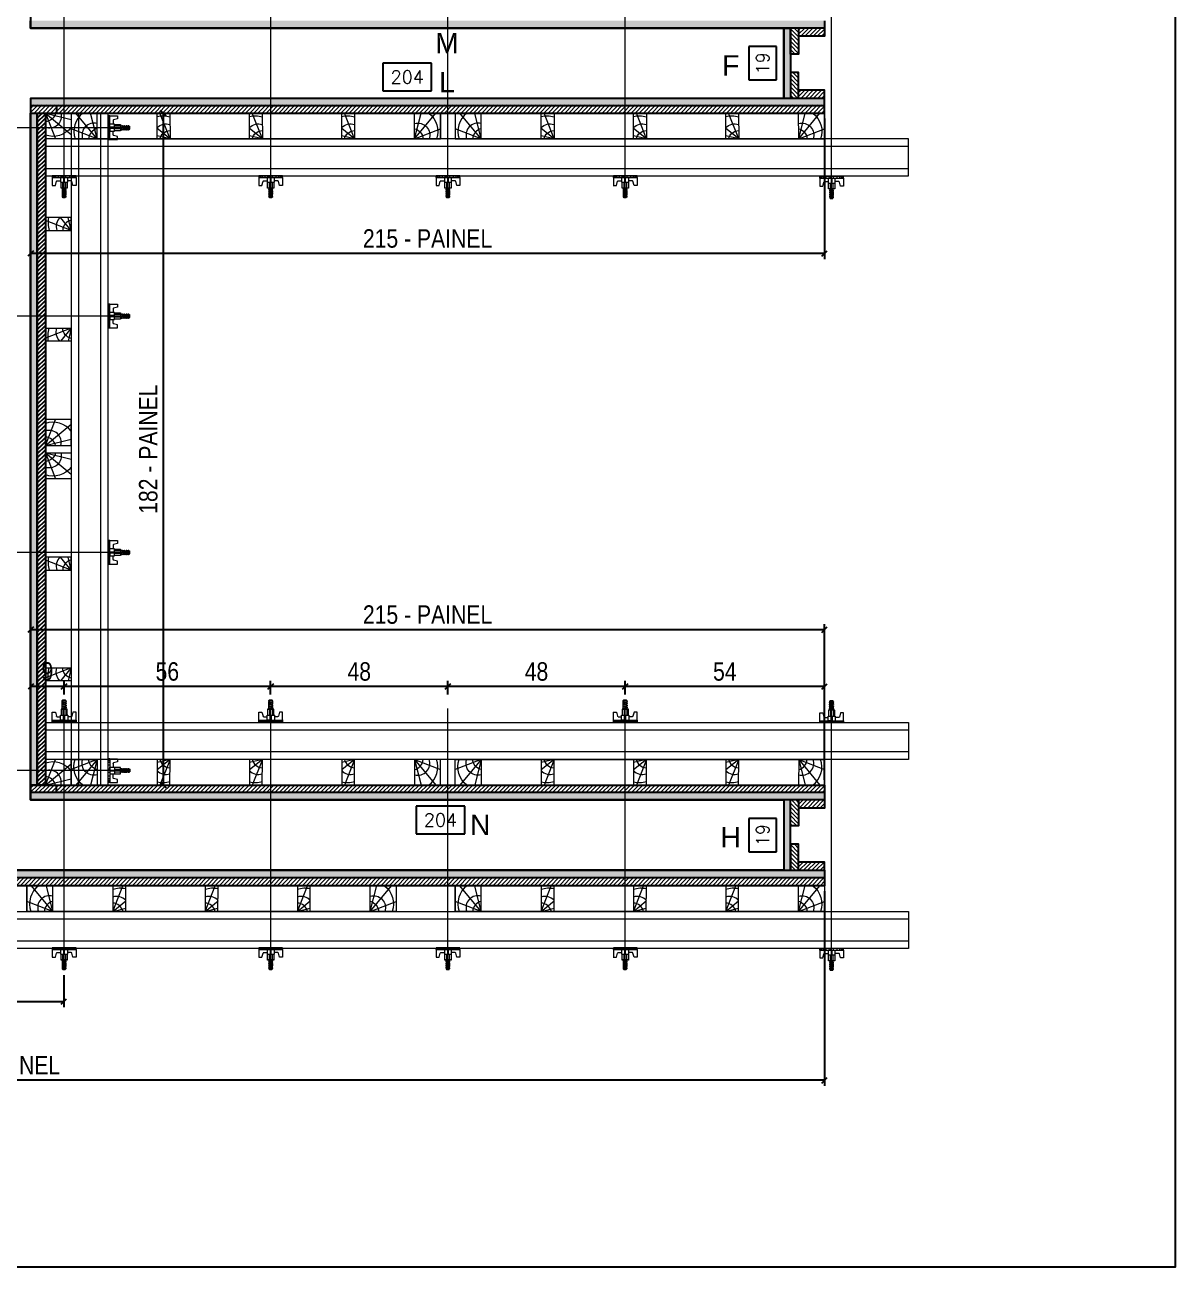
# Model space of a CAD drawing. Extents: x 14400 to 24104, y -21631 to 6985.
# Drawn here: x 23481 to 24104, y 1092 to 1764 of the extents above; entities that cross this region are included whole.
import ezdxf
from ezdxf.enums import TextEntityAlignment as Align

# ---------------------------------------------------------------- set-up
doc = ezdxf.new("R2010")
doc.units = 0
for name, color, linetype in [('CHAPA', 1, 'Continuous'), ('COTA', 241, 'Continuous'), ('MEIO_PONT', 93, 'Continuous'), ('MTH-PILAR-SEGUE', 5, 'Continuous'), ('SARRAFO', 251, 'Continuous'), ('TEXTO_GERAL', 7, 'Continuous')]:
    doc.layers.add(name, color=color, linetype=linetype)
for name, color, linetype, lineweight in [('Hachura', 251, 'Continuous', 9), ('Madeira', 126, 'Continuous', 18), ('Perfil Metálico', 224, 'Continuous', 18)]:
    doc.layers.add(name, color=color, linetype=linetype, lineweight=lineweight)
doc.styles.add('ARIAL', font='arial.ttf')
doc.styles.add('COTA TECNICA 2X', font='techl___.ttf', dxfattribs={"height": 10})
doc.styles.add('ROMANS', font='romans.shx')
doc.dimstyles.new('SECAO PILAR', dxfattribs={"dimtxt": 10, "dimasz": 3, "dimexe": 3, "dimexo": 3, "dimgap": 3, "dimtad": 1, "dimdec": 1, "dimlfac": 0.5, "dimzin": 12, "dimdsep": 46, "dimtxsty": 'COTA TECNICA 2X', "dimblk1": 'OBLIQUE', "dimblk2": 'OBLIQUE', "dimsah": 1, "dimcen": 0.9, "dimclrd": 256, "dimclre": 256, "dimclrt": 256, "dimadec": 1, "dimazin": 3, "dimtfac": 1, "dimtdec": 1, "dimtmove": 0, "dimatfit": 3, "dimfxl": 1, "dimtolj": 1, "dimtzin": 12, "dimarcsym": 0})
doc.dimstyles.new('SECÇÃO 2', dxfattribs={"dimtxt": 7, "dimasz": 6, "dimexe": 0.18, "dimexo": 2, "dimgap": -4, "dimtad": 3, "dimdec": 1, "dimlfac": 0.5, "dimzin": 12, "dimdsep": 46, "dimtxsty": 'ROMANS', "dimblk": 'ARCHTICK', "dimcen": 0.09, "dimse1": 1, "dimse2": 1, "dimsd1": 1, "dimsd2": 1, "dimclrd": 180, "dimclre": 5, "dimclrt": 1, "dimadec": 0, "dimazin": 3, "dimtfac": 1, "dimtdec": 1, "dimtofl": 0, "dimtmove": 0, "dimatfit": 3, "dimldrblk": 'ARCHTICK', "dimfxl": 1, "dimtolj": 1, "dimtzin": 0, "dimarcsym": 0})
pattern_1 = [(225, (13856.2894, -21166.7486), (1.12253202, -1.12253202), [])]
pattern_2 = [(315, (45890.0494, -7740.2923), (1.12253202, 1.12253202), [])]
pattern_3 = [(225, (13920.2894, -20740.3486), (1.12253202, -1.12253202), [])]
pattern_4 = [(225, (13856.2894, -20748.7486), (1.12253202, -1.12253202), [])]
pattern_5 = [(315, (45890.0494, -7322.2923), (1.12253202, 1.12253202), [])]

# ---------------------------------------------------------------- blocks, each defined once
blk = doc.blocks.new('*D1839')
at = {"layer": 'COTA', "color": 180, "lineweight": -2, "transparency": 16777216}
for p, q in [((23701.41, 1743.66), (23675.07, 1743.66)), ((23675.07, 1743.66), (23675.07, 1728.66)), ((23701.41, 1728.66), (23701.41, 1743.66)), ((23675.07, 1728.66), (23701.41, 1728.66))]:
    blk.add_line(p, q, dxfattribs=at)
at = {"layer": 'Defpoints', "color": 0, "transparency": 16777216}
for p in [(23484.24, 1724.66), (23892.24, 1724.66), (23892.24, 1724.66)]:
    blk.add_point(p, dxfattribs=at)
at = {"layer": 'COTA', "color": 1, "transparency": 16777216, "insert": (23688.24, 1736.16), "char_height": 7, "attachment_point": 5, "style": 'ROMANS'}
blk.add_mtext('\\A1;204', dxfattribs=at)
blk = doc.blocks.new('_ArchTick')
at = {"color": 0, "linetype": 'ByBlock', "const_width": 0.15}
blk.add_lwpolyline([(-0.5, -0.5), (0.5, 0.5)], dxfattribs=at)
blk = doc.blocks.new('*D1840')
at = {"layer": 'COTA', "color": 180, "lineweight": -2, "transparency": 16777216}
for p, q in [((23888.24, 1752.66), (23873.24, 1752.66)), ((23873.24, 1752.66), (23873.24, 1734.66)), ((23888.24, 1734.66), (23888.24, 1752.66)), ((23873.24, 1734.66), (23888.24, 1734.66))]:
    blk.add_line(p, q, dxfattribs=at)
at = {"layer": 'Defpoints', "color": 0, "transparency": 16777216}
for p in [(23892.24, 1762.66), (23892.24, 1724.66), (23892.24, 1724.66)]:
    blk.add_point(p, dxfattribs=at)
at = {"layer": 'COTA', "color": 1, "transparency": 16777216, "insert": (23880.74, 1743.66), "char_height": 7, "attachment_point": 5, "rotation": 90, "style": 'ROMANS'}
blk.add_mtext('\\A1;19', dxfattribs=at)
blk = doc.blocks.new('*D1846')
at = {"layer": 'COTA', "color": 180, "lineweight": -2, "transparency": 16777216}
for p, q in [((23719.41, 1341.37), (23693.07, 1341.37)), ((23693.07, 1341.37), (23693.07, 1326.37)), ((23719.41, 1326.37), (23719.41, 1341.37)), ((23693.07, 1326.37), (23719.41, 1326.37))]:
    blk.add_line(p, q, dxfattribs=at)
at = {"layer": 'Defpoints', "color": 0, "transparency": 16777216}
for p in [(23484.24, 1344.66), (23892.24, 1344.66), (23892.24, 1322.37)]:
    blk.add_point(p, dxfattribs=at)
at = {"layer": 'COTA', "color": 1, "transparency": 16777216, "insert": (23706.24, 1333.87), "char_height": 7, "attachment_point": 5, "style": 'ROMANS'}
blk.add_mtext('\\A1;204', dxfattribs=at)
blk = doc.blocks.new('*D1848')
at = {"layer": 'COTA', "color": 180, "lineweight": -2, "transparency": 16777216}
for p, q in [((23888.24, 1334.66), (23873.24, 1334.66)), ((23873.24, 1334.66), (23873.24, 1316.66)), ((23888.24, 1316.66), (23888.24, 1334.66)), ((23873.24, 1316.66), (23888.24, 1316.66))]:
    blk.add_line(p, q, dxfattribs=at)
at = {"layer": 'Defpoints', "color": 0, "transparency": 16777216}
for p in [(23892.24, 1344.66), (23892.24, 1306.66), (23892.24, 1306.66)]:
    blk.add_point(p, dxfattribs=at)
at = {"layer": 'COTA', "color": 1, "transparency": 16777216, "insert": (23880.74, 1325.66), "char_height": 7, "attachment_point": 5, "rotation": 90, "style": 'ROMANS'}
blk.add_mtext('\\A1;19', dxfattribs=at)
blk = doc.blocks.new('*D1849')
at = {"layer": 'COTA', "color": 180, "lineweight": -2, "transparency": 16777216}
for p, q in [((23460.24, 1325.66), (23434.24, 1325.66)), ((23434.24, 1325.66), (23434.24, 1310.66)), ((23460.24, 1310.66), (23460.24, 1325.66)), ((23434.24, 1310.66), (23460.24, 1310.66))]:
    blk.add_line(p, q, dxfattribs=at)
at = {"layer": 'Defpoints', "color": 0, "transparency": 16777216}
for p in [(23038.24, 1306.66), (23892.24, 1306.66), (23892.24, 1306.66)]:
    blk.add_point(p, dxfattribs=at)
at = {"layer": 'COTA', "color": 1, "transparency": 16777216, "insert": (23447.24, 1318.16), "char_height": 7, "attachment_point": 5, "style": 'ROMANS'}
blk.add_mtext('\\A1;427', dxfattribs=at)
blk = doc.blocks.new('_Oblique')
at = {"color": 0, "linetype": 'ByBlock', "lineweight": -2}
blk.add_line((-0.5, -0.5), (0.5, 0.5), dxfattribs=at)
blk = doc.blocks.new('*D1856')
at = {"layer": 'COTA', "lineweight": -2, "transparency": 16777216}
for p, q in [((23016.24, 1295.26), (23016.24, 1189.85)), ((23914.24, 1295.26), (23914.24, 1189.85)), ((23914.24, 1192.85), (23016.24, 1192.85))]:
    blk.add_line(p, q, dxfattribs=at)
at = {"layer": 'Defpoints', "color": 0, "transparency": 16777216}
for p in [(23016.24, 1298.26), (23914.24, 1298.26), (23016.24, 1192.85)]:
    blk.add_point(p, dxfattribs=at)
at = {"layer": 'COTA', "lineweight": -2, "transparency": 16777216, "xscale": 3, "yscale": 3, "zscale": 3, "rotation": 180}
blk.add_blockref('_Oblique', (23016.24, 1192.85), dxfattribs=at)
at = {"layer": 'COTA', "lineweight": -2, "transparency": 16777216, "xscale": 3, "yscale": 3, "zscale": 3}
blk.add_blockref('_Oblique', (23914.24, 1192.85), dxfattribs=at)
at = {"layer": 'COTA', "transparency": 16777216, "insert": (23465.24, 1200.95), "char_height": 10, "attachment_point": 5, "style": 'COTA TECNICA 2X'}
blk.add_mtext('\\A1;449 - PAINEL', dxfattribs=at)
blk = doc.blocks.new('*D1858')
at = {"layer": 'COTA', "lineweight": -2, "transparency": 16777216}
for p, q in [((23484.24, 1713.66), (23484.24, 1637.61)), ((23914.24, 1713.66), (23914.24, 1637.61)), ((23914.24, 1640.61), (23484.24, 1640.61))]:
    blk.add_line(p, q, dxfattribs=at)
at = {"layer": 'Defpoints', "color": 0, "transparency": 16777216}
for p in [(23484.24, 1716.66), (23914.24, 1716.66), (23484.24, 1640.61)]:
    blk.add_point(p, dxfattribs=at)
at = {"layer": 'COTA', "lineweight": -2, "transparency": 16777216, "xscale": 3, "yscale": 3, "zscale": 3, "rotation": 180}
blk.add_blockref('_Oblique', (23484.24, 1640.61), dxfattribs=at)
at = {"layer": 'COTA', "lineweight": -2, "transparency": 16777216, "xscale": 3, "yscale": 3, "zscale": 3}
blk.add_blockref('_Oblique', (23914.24, 1640.61), dxfattribs=at)
at = {"layer": 'COTA', "transparency": 16777216, "insert": (23699.24, 1648.72), "char_height": 10, "attachment_point": 5, "style": 'COTA TECNICA 2X'}
blk.add_mtext('\\A1;215 - PAINEL', dxfattribs=at)
blk = doc.blocks.new('*D1859')
at = {"layer": 'COTA', "lineweight": -2, "transparency": 16777216}
for p, q in [((23495.24, 1716.66), (23559.09, 1716.66)), ((23556.09, 1716.66), (23556.09, 1352.66)), ((23495.24, 1352.66), (23559.09, 1352.66))]:
    blk.add_line(p, q, dxfattribs=at)
at = {"layer": 'Defpoints', "color": 0, "transparency": 16777216}
for p in [(23492.24, 1716.66), (23492.24, 1352.66), (23556.09, 1352.66)]:
    blk.add_point(p, dxfattribs=at)
at = {"layer": 'COTA', "lineweight": -2, "transparency": 16777216, "xscale": 3, "yscale": 3, "zscale": 3}
for p, rotation in [((23556.09, 1716.66), 90), ((23556.09, 1352.66), 270)]:
    blk.add_blockref('_Oblique', p, dxfattribs=dict(at, rotation=rotation))
at = {"layer": 'COTA', "transparency": 16777216, "insert": (23547.99, 1534.66), "char_height": 10, "attachment_point": 5, "rotation": 90, "style": 'COTA TECNICA 2X'}
blk.add_mtext('\\A1;182 - PAINEL', dxfattribs=at)
blk = doc.blocks.new('PONTALETE')
at = {"layer": 'Madeira'}
for q in [(2.71, 7), (7, 5.76), (7, 1.74)]:
    blk.add_line((0, 0), q, dxfattribs=at)
blk.add_lwpolyline([(0, 0), (7, 0), (7, 7), (0, 7)], close=True, dxfattribs=at)
for centre, radius, start, end in [((2.04, 0.06), 6.23, 37.2818, 109.0913), ((1.09, 0.9), 3.19, 343.603, 109.9847), ((-0.21, -0.78), 3.09, 14.6322, 86.0383)]:
    blk.add_arc(centre, radius, start, end, dxfattribs=at)
blk = doc.blocks.new('MEIO PONTALETE')
at = {"layer": 'Madeira'}
for q in [(2.71, 7), (3.5, 2.88), (3.5, 0.87)]:
    blk.add_line((0, 0), q, dxfattribs=at)
blk.add_lwpolyline([(0, 0), (3.5, 0), (3.5, 7), (0, 7)], close=True, dxfattribs=at)
for centre, radius, start, end in [((2.04, 0.06), 6.23, 76.4499, 109.0913), ((1.09, 0.9), 3.19, 40.9063, 109.9847), ((-0.21, -0.78), 3.09, 14.6322, 86.0383)]:
    blk.add_arc(centre, radius, start, end, dxfattribs=at)
blk = doc.blocks.new('*D1864')
at = {"layer": 'COTA', "lineweight": -2, "transparency": 16777216}
for p, q in [((23484.24, 1355.66), (23484.24, 1439.9)), ((23914.24, 1355.66), (23914.24, 1439.9)), ((23914.24, 1436.9), (23484.24, 1436.9))]:
    blk.add_line(p, q, dxfattribs=at)
at = {"layer": 'Defpoints', "color": 0, "transparency": 16777216}
for p in [(23484.24, 1436.9), (23484.24, 1352.66), (23914.24, 1352.66)]:
    blk.add_point(p, dxfattribs=at)
at = {"layer": 'COTA', "lineweight": -2, "transparency": 16777216, "xscale": 3, "yscale": 3, "zscale": 3, "rotation": 180}
blk.add_blockref('_Oblique', (23484.24, 1436.9), dxfattribs=at)
at = {"layer": 'COTA', "lineweight": -2, "transparency": 16777216, "xscale": 3, "yscale": 3, "zscale": 3}
blk.add_blockref('_Oblique', (23914.24, 1436.9), dxfattribs=at)
at = {"layer": 'COTA', "transparency": 16777216, "insert": (23699.24, 1445.01), "char_height": 10, "attachment_point": 5, "style": 'COTA TECNICA 2X'}
blk.add_mtext('\\A1;215 - PAINEL', dxfattribs=at)
blk = doc.blocks.new('C')
at = {"layer": 'Hachura', "color": 0}
for p, q in [((0, 3.22), (0, -3.22)), ((0.45, 3.22), (0, 3.22)), ((0.46, 3.16), (0, 3.16)), ((0.46, 3.05), (0, 3.05)), ((0.46, 2.88), (0, 2.88)), ((0, 2.75), (0, -1.16)), ((0.46, 2.65), (0, 2.65)), ((0.46, 2.23), (0, 2.23)), ((0.46, 1.51), (0, 1.51)), ((0.39, 0.49), (0.17, 0.49)), ((0.45, -3.23), (0.45, 3.22)), ((0.45, 3.22), (2.58, 3.22)), ((1.74, 0.97), (0.45, 0.97)), ((1.45, 0.1), (0.45, 0.1)), ((1.35, 1.94), (1.35, 0.96)), ((2.58, 2.39), (1.47, 2.09)), ((1.74, -0.97), (1.74, 0.97)), ((1.74, 0.97), (1.74, 0.84)), ((1.74, 0.97), (1.74, 0.84)), ((1.74, 0.84), (3.35, 0.84)), ((3.35, 0.45), (1.74, 0.45)), ((2.58, 3.22), (2.58, 2.39)), ((3.32, 0.84), (3.32, -0.84)), ((3.35, 0.84), (3.35, -0.84)), ((3.68, 0.45), (3.35, 0.45)), ((3.84, -0.52), (3.35, 0.45)), ((3.35, 0.06), (3.67, -0.57)), ((3.68, 0.45), (4.16, -0.52)), ((3.72, 0.5), (4.25, -0.57)), ((4.37, -0.55), (3.83, 0.53)), ((4.15, 0.45), (3.93, 0.45)), ((4.42, -0.52), (3.93, 0.45)), ((4.15, 0.45), (4.26, 0.45)), ((4.26, 0.45), (4.74, -0.52)), ((4.3, 0.5), (4.83, -0.57)), ((4.95, -0.55), (4.41, 0.53)), ((4.51, 0.45), (4.84, 0.45)), ((5, -0.52), (4.51, 0.45)), ((4.84, 0.45), (5.32, -0.52)), ((4.88, 0.5), (5.41, -0.57)), ((5.53, -0.55), (4.99, 0.53)), ((5.58, -0.52), (5.09, 0.45)), ((5.42, 0.45), (5.09, 0.45)), ((5.58, -0.52), (5.09, 0.45)), ((5.42, 0.45), (5.74, -0.19)), ((5.46, 0.5), (5.74, -0.07)), ((5.74, 0.19), (5.57, 0.53)), ((5.74, 0.32), (5.68, 0.45)), ((5.68, 0.45), (5.74, 0.45)), ((5.74, 0.45), (5.9, 0.29)), ((5.74, 0.45), (5.74, -0.52)), ((5.9, -0.36), (5.9, 0.29)), ((0.45, 0), (0, 0)), ((0.46, -1.52), (0, -1.52)), ((0.46, -2.23), (0, -2.23)), ((0.46, -2.65), (0, -2.65)), ((0.46, -2.88), (0, -2.88)), ((0.46, -3.05), (0, -3.05)), ((0.46, -3.16), (0, -3.16)), ((0, -3.22), (2.57, -3.22)), ((0.08, -0.48), (0.29, -0.48)), ((0.29, -0.48), (0.4, -0.48)), ((0.45, 0), (0.45, -0.97)), ((0.45, -0.16), (1.45, -0.16)), ((0.45, -0.65), (0.45, -0.32)), ((0.45, -3.23), (0.45, -0.65)), ((0.45, -0.97), (1.74, -0.97)), ((1.35, -1.94), (1.35, -0.97)), ((2.58, -2.39), (1.47, -2.1)), ((3.35, -0.32), (1.74, -0.32)), ((3.35, -0.84), (1.74, -0.84)), ((2.58, -3.23), (2.58, -2.39)), ((3.35, -0.07), (3.58, -0.52)), ((3.35, -0.52), (3.58, -0.52)), ((3.84, -0.52), (4.16, -0.52)), ((4.42, -0.52), (4.74, -0.52)), ((4.63, -0.52), (4.74, -0.52)), ((5, -0.52), (5.32, -0.52)), ((5.58, -0.52), (5.74, -0.52)), ((5.74, -0.52), (5.9, -0.36)), ((5.74, -0.52), (5.74, -0.52))]:
    blk.add_line(p, q, dxfattribs=at)
for centre, radius, start, end in [((1.52, 1.94), 0.161, 104.7436, 180), ((1.44, -0.03), 0.129, 272.695, 87.305), ((3.81, 0.39), 0.143, 25.5688, 154.4312), ((4.39, 0.39), 0.143, 25.5688, 154.4312), ((4.97, 0.39), 0.143, 25.5688, 154.4312), ((5.55, 0.39), 0.143, 25.5688, 154.4312), ((0.17, -0.37), 0.174, 221.744, 317.8592), ((1.52, -1.94), 0.161, 180, 255.2564), ((3.71, -0.4), 0.174, 222.1408, 318.256), ((4.29, -0.4), 0.174, 222.1408, 318.256), ((4.87, -0.4), 0.174, 222.1408, 318.256), ((5.45, -0.4), 0.174, 222.1408, 318.256), ((5.61, -0.4), 0.174, 317.8592, 318.256)]:
    blk.add_arc(centre, radius, start, end, dxfattribs=at)
blk = doc.blocks.new('*D1898')
at = {"layer": 'COTA', "lineweight": -2, "transparency": 16777216}
for p, q in [((23806.25, 1401.88), (23806.25, 1409.11)), ((23914.26, 1370.07), (23914.26, 1409.11)), ((23914.26, 1406.11), (23806.25, 1406.11))]:
    blk.add_line(p, q, dxfattribs=at)
at = {"layer": 'Defpoints', "color": 0, "transparency": 16777216}
for p in [(23806.25, 1406.11), (23806.25, 1398.88), (23914.26, 1367.07)]:
    blk.add_point(p, dxfattribs=at)
at = {"layer": 'COTA', "lineweight": -2, "transparency": 16777216, "xscale": 3, "yscale": 3, "zscale": 3, "rotation": 180}
blk.add_blockref('_Oblique', (23806.25, 1406.11), dxfattribs=at)
at = {"layer": 'COTA', "lineweight": -2, "transparency": 16777216, "xscale": 3, "yscale": 3, "zscale": 3}
blk.add_blockref('_Oblique', (23914.26, 1406.11), dxfattribs=at)
at = {"layer": 'COTA', "transparency": 16777216, "insert": (23860.25, 1414.22), "char_height": 10, "attachment_point": 5, "style": 'COTA TECNICA 2X'}
blk.add_mtext('\\A1;54', dxfattribs=at)
blk = doc.blocks.new('*D1899')
at = {"layer": 'COTA', "lineweight": -2, "transparency": 16777216}
for p, q in [((23710.25, 1401.88), (23710.25, 1409.11)), ((23806.25, 1401.88), (23806.25, 1409.11)), ((23806.25, 1406.11), (23710.25, 1406.11))]:
    blk.add_line(p, q, dxfattribs=at)
at = {"layer": 'Defpoints', "color": 0, "transparency": 16777216}
for p in [(23710.25, 1406.11), (23710.25, 1398.88), (23806.25, 1398.88)]:
    blk.add_point(p, dxfattribs=at)
at = {"layer": 'COTA', "lineweight": -2, "transparency": 16777216, "xscale": 3, "yscale": 3, "zscale": 3, "rotation": 180}
blk.add_blockref('_Oblique', (23710.25, 1406.11), dxfattribs=at)
at = {"layer": 'COTA', "lineweight": -2, "transparency": 16777216, "xscale": 3, "yscale": 3, "zscale": 3}
blk.add_blockref('_Oblique', (23806.25, 1406.11), dxfattribs=at)
at = {"layer": 'COTA', "transparency": 16777216, "insert": (23758.25, 1414.21), "char_height": 10, "attachment_point": 5, "style": 'COTA TECNICA 2X'}
blk.add_mtext('\\A1;48', dxfattribs=at)
blk = doc.blocks.new('*D1900')
at = {"layer": 'COTA', "lineweight": -2, "transparency": 16777216}
for p, q in [((23614.25, 1401.88), (23614.25, 1409.11)), ((23710.25, 1401.88), (23710.25, 1409.11)), ((23710.25, 1406.11), (23614.25, 1406.11))]:
    blk.add_line(p, q, dxfattribs=at)
at = {"layer": 'Defpoints', "color": 0, "transparency": 16777216}
for p in [(23614.25, 1406.11), (23614.25, 1398.88), (23710.25, 1398.88)]:
    blk.add_point(p, dxfattribs=at)
at = {"layer": 'COTA', "lineweight": -2, "transparency": 16777216, "xscale": 3, "yscale": 3, "zscale": 3, "rotation": 180}
blk.add_blockref('_Oblique', (23614.25, 1406.11), dxfattribs=at)
at = {"layer": 'COTA', "lineweight": -2, "transparency": 16777216, "xscale": 3, "yscale": 3, "zscale": 3}
blk.add_blockref('_Oblique', (23710.25, 1406.11), dxfattribs=at)
at = {"layer": 'COTA', "transparency": 16777216, "insert": (23662.25, 1414.21), "char_height": 10, "attachment_point": 5, "style": 'COTA TECNICA 2X'}
blk.add_mtext('\\A1;48', dxfattribs=at)
blk = doc.blocks.new('*D1901')
at = {"layer": 'COTA', "lineweight": -2, "transparency": 16777216}
for p, q in [((23502.34, 1401.88), (23502.34, 1409.11)), ((23614.25, 1401.88), (23614.25, 1409.11)), ((23614.25, 1406.11), (23502.34, 1406.11))]:
    blk.add_line(p, q, dxfattribs=at)
at = {"layer": 'Defpoints', "color": 0, "transparency": 16777216}
for p in [(23502.34, 1406.11), (23502.34, 1398.88), (23614.25, 1398.88)]:
    blk.add_point(p, dxfattribs=at)
at = {"layer": 'COTA', "lineweight": -2, "transparency": 16777216, "xscale": 3, "yscale": 3, "zscale": 3, "rotation": 180}
blk.add_blockref('_Oblique', (23502.34, 1406.11), dxfattribs=at)
at = {"layer": 'COTA', "lineweight": -2, "transparency": 16777216, "xscale": 3, "yscale": 3, "zscale": 3}
blk.add_blockref('_Oblique', (23614.25, 1406.11), dxfattribs=at)
at = {"layer": 'COTA', "transparency": 16777216, "insert": (23558.29, 1414.22), "char_height": 10, "attachment_point": 5, "style": 'COTA TECNICA 2X'}
blk.add_mtext('\\A1;56', dxfattribs=at)
blk = doc.blocks.new('*D1903')
at = {"layer": 'COTA', "lineweight": -2, "transparency": 16777216}
for p, q in [((23484.34, 1401.88), (23484.34, 1409.11)), ((23502.34, 1401.88), (23502.34, 1409.11)), ((23502.34, 1406.11), (23484.34, 1406.11))]:
    blk.add_line(p, q, dxfattribs=at)
at = {"layer": 'Defpoints', "color": 0, "transparency": 16777216}
for p in [(23484.34, 1406.11), (23484.34, 1398.88), (23502.34, 1398.88)]:
    blk.add_point(p, dxfattribs=at)
at = {"layer": 'COTA', "lineweight": -2, "transparency": 16777216, "xscale": 3, "yscale": 3, "zscale": 3, "rotation": 180}
blk.add_blockref('_Oblique', (23484.34, 1406.11), dxfattribs=at)
at = {"layer": 'COTA', "lineweight": -2, "transparency": 16777216, "xscale": 3, "yscale": 3, "zscale": 3}
blk.add_blockref('_Oblique', (23502.34, 1406.11), dxfattribs=at)
at = {"layer": 'COTA', "transparency": 16777216, "insert": (23493.34, 1414.2), "char_height": 10, "attachment_point": 5, "style": 'COTA TECNICA 2X'}
blk.add_mtext('\\A1;9', dxfattribs=at)
blk = doc.blocks.new('*D1906')
at = {"layer": 'COTA', "lineweight": -2, "transparency": 16777216}
for p, q in [((23428.14, 1249.87), (23428.14, 1232.55)), ((23502.24, 1249.88), (23502.24, 1232.55)), ((23428.14, 1235.55), (23502.24, 1235.55))]:
    blk.add_line(p, q, dxfattribs=at)
at = {"layer": 'Defpoints', "color": 0, "transparency": 16777216}
for p in [(23428.14, 1252.87), (23502.24, 1252.88), (23502.24, 1235.55)]:
    blk.add_point(p, dxfattribs=at)
at = {"layer": 'COTA', "lineweight": -2, "transparency": 16777216, "xscale": 3, "yscale": 3, "zscale": 3, "rotation": 180}
blk.add_blockref('_Oblique', (23428.14, 1235.55), dxfattribs=at)
at = {"layer": 'COTA', "lineweight": -2, "transparency": 16777216, "xscale": 3, "yscale": 3, "zscale": 3}
blk.add_blockref('_Oblique', (23502.24, 1235.55), dxfattribs=at)
at = {"layer": 'COTA', "transparency": 16777216, "insert": (23465.19, 1243.77), "char_height": 10, "attachment_point": 5, "style": 'COTA TECNICA 2X'}
blk.add_mtext('\\A1;37', dxfattribs=at)

msp = doc.modelspace()

# ---------------------------------------------------------------- hatches: boundary and pattern name
at = {"layer": 'Hachura'}
h = msp.add_hatch(color=256, dxfattribs=at)
h.dxf.hatch_style = 1
h.paths.add_polyline_path([(23914.24, 1766.66), (23914.24, 1762.66), (23484.24, 1762.66), (23484.24, 1766.66)])
h = msp.add_hatch(color=256, dxfattribs=at)
h.dxf.hatch_style = 1
h.paths.add_polyline_path([(23895.84, 1724.66), (23892.24, 1724.66), (23892.24, 1762.66), (23895.84, 1762.66)])
h = msp.add_hatch(dxfattribs=at)
h.set_pattern_fill('ANSI31', color=256, scale=0.5, angle=270, style=0)
h.set_pattern_definition(pattern_2)
h.paths.add_polyline_path([(23895.84, 1748.66), (23900.24, 1748.66), (23900.24, 1762.66), (23895.84, 1762.66)])
h = msp.add_hatch(dxfattribs=at)
h.set_pattern_fill('ANSI31', color=256, scale=0.5, angle=180, style=0)
h.set_pattern_definition(pattern_1)
h.paths.add_polyline_path([(23900.24, 1762.66), (23900.24, 1758.26), (23914.24, 1758.26), (23914.24, 1762.66)])
h = msp.add_hatch(dxfattribs=at)
h.set_pattern_fill('ANSI31', color=256, scale=0.5, angle=270, style=0)
h.set_pattern_definition(pattern_2)
h.paths.add_polyline_path([(23895.84, 1738.66), (23900.24, 1738.66), (23900.24, 1724.66), (23895.84, 1724.66)])
h = msp.add_hatch(color=256, dxfattribs=at)
h.dxf.hatch_style = 1
h.paths.add_polyline_path([(23914.24, 1720.66), (23914.24, 1724.66), (23484.24, 1724.66), (23484.24, 1720.66)])
h = msp.add_hatch(dxfattribs=at)
h.set_pattern_fill('ANSI31', color=256, scale=0.5, angle=180, style=0)
h.set_pattern_definition(pattern_1)
h.paths.add_polyline_path([(23900.24, 1724.66), (23900.24, 1729.06), (23914.24, 1729.06), (23914.24, 1724.66)])
h = msp.add_hatch(dxfattribs=at)
h.set_pattern_fill('ANSI31', color=256, scale=0.5, angle=180, style=0)
h.set_pattern_definition([(225, (13920.2894, -21157.9486), (1.12253202, -1.12253202), [])])
h.paths.add_polyline_path([(23914.24, 1716.66), (23914.24, 1721.06), (23484.24, 1721.06), (23484.24, 1716.66)])
h = msp.add_hatch(color=256, dxfattribs=at)
h.dxf.hatch_style = 1
h.paths.add_polyline_path([(23484.24, 1352.66), (23487.84, 1352.66), (23487.84, 1716.66), (23484.24, 1716.66)])
h = msp.add_hatch(dxfattribs=at)
h.set_pattern_fill('ANSI31', color=256, scale=0.5, angle=180, style=0)
h.set_pattern_definition(pattern_3)
h.paths.add_polyline_path([(23914.24, 1348.66), (23914.24, 1352.66), (23484.24, 1352.66), (23484.24, 1348.66)])
h = msp.add_hatch(color=256, dxfattribs=at)
h.dxf.hatch_style = 1
h.paths.add_polyline_path([(23914.24, 1344.66), (23914.24, 1348.66), (23484.24, 1348.66), (23484.24, 1344.66)])
h = msp.add_hatch(color=256, dxfattribs=at)
h.dxf.hatch_style = 1
h.paths.add_polyline_path([(23895.84, 1344.66), (23892.24, 1344.66), (23892.24, 1306.66), (23895.84, 1306.66)])
h = msp.add_hatch(dxfattribs=at)
h.set_pattern_fill('ANSI31', color=256, scale=0.5, angle=270, style=0)
h.set_pattern_definition(pattern_5)
h.paths.add_polyline_path([(23895.84, 1330.66), (23900.24, 1330.66), (23900.24, 1344.66), (23895.84, 1344.66)])
h = msp.add_hatch(dxfattribs=at)
h.set_pattern_fill('ANSI31', color=256, scale=0.5, angle=180, style=0)
h.set_pattern_definition(pattern_4)
h.paths.add_polyline_path([(23900.24, 1344.66), (23900.24, 1340.26), (23914.24, 1340.26), (23914.24, 1344.66)])
h = msp.add_hatch(dxfattribs=at)
h.set_pattern_fill('ANSI31', color=256, scale=0.5, angle=270, style=0)
h.set_pattern_definition(pattern_5)
h.paths.add_polyline_path([(23895.84, 1320.66), (23900.24, 1320.66), (23900.24, 1306.66), (23895.84, 1306.66)])
h = msp.add_hatch(color=256, dxfattribs=at)
h.dxf.hatch_style = 1
h.paths.add_polyline_path([(23914.24, 1302.66), (23914.24, 1306.66), (23016.24, 1306.66), (23016.24, 1302.66)])
h = msp.add_hatch(dxfattribs=at)
h.set_pattern_fill('ANSI31', color=256, scale=0.5, angle=180, style=0)
h.set_pattern_definition(pattern_4)
h.paths.add_polyline_path([(23900.24, 1306.66), (23900.24, 1311.06), (23914.24, 1311.06), (23914.24, 1306.66)])
h = msp.add_hatch(dxfattribs=at)
h.set_pattern_fill('ANSI31', color=256, scale=0.5, angle=180, style=0)
h.set_pattern_definition(pattern_3)
h.paths.add_polyline_path([(23914.24, 1298.26), (23914.24, 1302.66), (23016.24, 1302.66), (23016.24, 1298.26)])
at = {"layer": 'SARRAFO'}
h = msp.add_hatch(dxfattribs=at)
h.set_pattern_fill('ANSI31', color=256, scale=0.5, angle=180, style=0)
h.set_pattern_definition([(225, (-43.2329, -1943.7942), (1.12253202, -1.12253202), [])])
h.paths.add_polyline_path([(23492.24, 1716.66), (23487.84, 1716.66), (23487.84, 1352.66), (23492.24, 1352.66)])

# ---------------------------------------------------------------- linework, layer by layer
at = {"layer": 'CHAPA'}
for points in [[(23914.24, 1766.66), (23914.24, 1762.66), (23484.24, 1762.66), (23484.24, 1766.66)], [(23914.24, 1720.66), (23914.24, 1724.66), (23484.24, 1724.66), (23484.24, 1720.66)], [(23914.24, 1348.66), (23914.24, 1344.66), (23484.24, 1344.66), (23484.24, 1348.66)], [(23016.24, 1302.66), (23016.24, 1306.66), (23914.24, 1306.66), (23914.24, 1302.66)]]:
    msp.add_lwpolyline(points, dxfattribs=at)
for points in [[(23895.84, 1724.66), (23892.24, 1724.66), (23892.24, 1762.66), (23895.84, 1762.66)], [(23487.84, 1352.66), (23484.24, 1352.66), (23484.24, 1716.66), (23487.84, 1716.66)], [(23895.84, 1344.66), (23892.24, 1344.66), (23892.24, 1306.66), (23895.84, 1306.66)]]:
    msp.add_lwpolyline(points, close=True, dxfattribs=at)
at = {"layer": 'COTA'}
msp.add_lwpolyline([(21532.94, 2489.45), (24104.17, 2489.45), (24104.17, 1091.66), (21532.94, 1091.66)], close=True, dxfattribs=at)
at = {"layer": 'Hachura'}
for p, q in [((23502.41, 1671.87), (23502.4, 1812.21)), ((23614.31, 1671.87), (23614.3, 1812.21)), ((23710.31, 1671.87), (23710.3, 1812.21)), ((23806.31, 1671.87), (23806.3, 1812.21)), ((23918.11, 1671.46), (23918.1, 1811.79)), ((23537.69, 1708.75), (23397.27, 1708.75)), ((23537.69, 1606.75), (23397.27, 1606.75)), ((23537.69, 1478.75), (23397.27, 1478.75)), ((23502.41, 1253.88), (23502.4, 1394.22)), ((23614.31, 1253.88), (23614.3, 1394.22)), ((23710.31, 1253.88), (23710.3, 1394.22)), ((23806.31, 1253.88), (23806.3, 1394.22)), ((23918.11, 1253.46), (23918.1, 1393.79)), ((23537.69, 1360.57), (23397.27, 1360.57))]:
    msp.add_line(p, q, dxfattribs=at)
at = {"layer": 'Madeira'}
for points in [[(23706.25, 1702.66), (23706.23, 1716.66), (23506.24, 1716.66), (23506.26, 1702.66)], [(23914.26, 1702.66), (23914.24, 1716.66), (23714.25, 1716.66), (23714.26, 1702.66)], [(23914.26, 1366.66), (23914.24, 1352.66), (23714.25, 1352.66), (23714.26, 1366.66)], [(23482.23, 1284.26), (23482.24, 1298.26), (23682.24, 1298.26), (23682.22, 1284.26)], [(23714.23, 1284.26), (23714.25, 1298.26), (23914.24, 1298.26), (23914.23, 1284.26)]]:
    msp.add_lwpolyline(points, close=True, dxfattribs=at)
at = {"layer": 'MTH-PILAR-SEGUE', "linetype": 'Continuous'}
msp.add_lwpolyline([(23446.24, 1344.66), (23446.24, 1724.66), (23038.24, 1724.66), (23038.24, 1762.66), (23446.24, 1762.66), (23446.24, 2142.66), (23038.24, 2142.66), (23038.24, 2180.66), (23928.24, 2180.66), (23928.24, 2142.66), (23484.24, 2142.66), (23484.24, 1762.66), (23892.24, 1762.66), (23892.24, 1724.66), (23484.24, 1724.66), (23484.24, 1344.66), (23892.24, 1344.66), (23892.24, 1306.66), (23038.24, 1306.66), (23038.24, 1344.66), (23446.24, 1344.66)], dxfattribs=at)
at = {"layer": 'Perfil Metálico'}
for points in [[(23526.24, 1716.67), (23506.24, 1716.67), (23506.23, 1352.66), (23526.23, 1352.66)], [(23510.23, 1352.66), (23522.23, 1352.66), (23522.24, 1716.67), (23510.24, 1716.67)], [(23959.68, 1682.66), (23959.68, 1702.66), (23492.24, 1702.66), (23492.24, 1682.66)], [(23492.24, 1698.66), (23492.24, 1686.66), (23959.68, 1686.66), (23959.68, 1698.66)], [(23959.68, 1386.66), (23959.68, 1366.66), (23492.24, 1366.66), (23492.24, 1386.66)], [(23492.24, 1370.66), (23492.24, 1382.66), (23959.68, 1382.66), (23959.68, 1370.66)], [(22970.78, 1264.26), (22970.78, 1284.26), (23959.68, 1284.26), (23959.68, 1264.26)], [(23959.68, 1280.26), (23959.68, 1268.26), (22970.78, 1268.26), (22970.78, 1280.26)]]:
    msp.add_lwpolyline(points, close=True, dxfattribs=at)
at = {"layer": 'SARRAFO'}
for p, q in [((23498.24, 1720.66), (23498.24, 1716.66)), ((23498.24, 1348.66), (23498.24, 1352.66))]:
    msp.add_line(p, q, dxfattribs=at)
for points in [[(23900.24, 1762.66), (23900.24, 1748.66), (23895.84, 1748.66), (23895.84, 1762.66)], [(23914.24, 1762.66), (23914.24, 1758.26), (23900.24, 1758.26)], [(23900.24, 1724.66), (23900.24, 1738.66), (23895.84, 1738.66), (23895.84, 1724.66)], [(23914.24, 1724.66), (23914.24, 1729.06), (23900.24, 1729.06)], [(23900.24, 1344.66), (23900.24, 1330.66), (23895.84, 1330.66), (23895.84, 1344.66)], [(23914.24, 1344.66), (23914.24, 1340.26), (23900.24, 1340.26)], [(23900.24, 1306.66), (23900.24, 1320.66), (23895.84, 1320.66), (23895.84, 1306.66)], [(23914.24, 1306.66), (23914.24, 1311.06), (23900.24, 1311.06)]]:
    msp.add_lwpolyline(points, dxfattribs=at)
for points in [[(23914.24, 1720.66), (23484.24, 1720.66), (23484.24, 1716.66), (23914.24, 1716.66)], [(23492.24, 1716.66), (23492.24, 1352.66), (23487.84, 1352.66), (23487.84, 1716.66)], [(23914.24, 1348.66), (23484.24, 1348.66), (23484.24, 1352.66), (23914.24, 1352.66)], [(23016.24, 1302.66), (23914.24, 1302.66), (23914.24, 1298.26), (23016.24, 1298.26)]]:
    msp.add_lwpolyline(points, close=True, dxfattribs=at)

# ---------------------------------------------------------------- block references
at = {"layer": 'Hachura', "linetype": 'Continuous', "xscale": 2, "yscale": 2, "zscale": 2}
for p in [(23526.21, 1708.76), (23526.21, 1606.76), (23526.21, 1478.76)]:
    msp.add_blockref('C', p, dxfattribs=at)
at = {"layer": 'Hachura', "linetype": 'Continuous', "yscale": 2, "zscale": 2}
for p, xscale, rotation in [((23502.41, 1682.67), 2, 270), ((23614.31, 1682.67), 2, 270), ((23710.31, 1682.67), 2, 270), ((23806.31, 1682.67), 2, 270), ((23918.11, 1682.26), 2, 270), ((23502.41, 1387.08), -2, 270), ((23614.31, 1387.08), -2, 270), ((23806.31, 1387.08), -2, 270), ((23918.11, 1386.66), -2, 270), ((23526.21, 1360.56), -2, 180), ((23502.41, 1264.68), 2, 270), ((23614.31, 1264.68), 2, 270), ((23710.31, 1264.68), 2, 270), ((23806.31, 1264.68), 2, 270), ((23918.11, 1264.26), 2, 270)]:
    msp.add_blockref('C', p, dxfattribs=dict(at, xscale=xscale, rotation=rotation))
at = {"layer": 'Madeira'}
for name, p, xscale, yscale, zscale, rotation in [('PONTALETE', (23520.26, 1702.67), 2, 2, 2, 90.06291069689675), ('MEIO PONTALETE', (23559.75, 1702.66), -1.999999997962732, 1.999999997962732, 1.999999997962732, 0.06291069689670081), ('MEIO PONTALETE', (23609.75, 1702.66), -1.999999997962732, 1.999999997962732, 1.999999997962732, 0.06291069689670081), ('MEIO PONTALETE', (23659.75, 1702.66), -1.999999997962732, 1.999999997962732, 1.999999997962732, 0.06291069689670081), ('PONTALETE', (23692.25, 1702.65), -2, 2, 2, 270.0629106968967), ('PONTALETE', (23728.26, 1702.67), 2, 2, 2, 90.06291069689675), ('MEIO PONTALETE', (23767.76, 1702.66), -1.999999997962732, 1.999999997962732, 1.999999997962732, 0.06291069689670081), ('MEIO PONTALETE', (23817.76, 1702.66), -1.999999997962732, 1.999999997962732, 1.999999997962732, 0.06291069689670081), ('MEIO PONTALETE', (23867.76, 1702.66), -1.999999997962732, 1.999999997962732, 1.999999997962732, 0.06291069689670081), ('PONTALETE', (23900.26, 1702.65), -2, 2, 2, 270.0629106968967), ('PONTALETE', (23520.26, 1366.65), -2, 2, 2, 89.93708930310329), ('MEIO PONTALETE', (23559.75, 1366.66), 1.999999997962732, 1.999999997962732, 1.999999997962732, 179.9370893031033), ('MEIO PONTALETE', (23609.75, 1366.66), 1.999999997962732, 1.999999997962732, 1.999999997962732, 179.9370893031033), ('MEIO PONTALETE', (23659.75, 1366.66), 1.999999997962732, 1.999999997962732, 1.999999997962732, 179.9370893031033), ('PONTALETE', (23692.25, 1366.67), 2, 2, 2, 269.9370893031033), ('PONTALETE', (23728.26, 1366.65), -2, 2, 2, 89.93708930310329), ('MEIO PONTALETE', (23767.76, 1366.66), 1.999999997962732, 1.999999997962732, 1.999999997962732, 179.9370893031033), ('MEIO PONTALETE', (23817.76, 1366.66), 1.999999997962732, 1.999999997962732, 1.999999997962732, 179.9370893031033), ('MEIO PONTALETE', (23867.76, 1366.66), 1.999999997962732, 1.999999997962732, 1.999999997962732, 179.9370893031033), ('PONTALETE', (23900.26, 1366.67), 2, 2, 2, 269.9370893031033), ('PONTALETE', (23496.23, 1284.25), 2, 2, 2, 89.93708930310329), ('MEIO PONTALETE', (23528.73, 1284.26), 1.999999997962732, 1.999999997962732, 1.999999997962732, 359.9370893031033), ('MEIO PONTALETE', (23578.73, 1284.26), 1.999999997962732, 1.999999997962732, 1.999999997962732, 359.9370893031033), ('MEIO PONTALETE', (23628.73, 1284.26), 1.999999997962732, 1.999999997962732, 1.999999997962732, 359.9370893031033), ('PONTALETE', (23668.22, 1284.27), -2, 2, 2, 269.9370893031033), ('PONTALETE', (23728.23, 1284.25), 2, 2, 2, 89.93708930310329), ('MEIO PONTALETE', (23760.73, 1284.26), 1.999999997962732, 1.999999997962732, 1.999999997962732, 359.9370893031033), ('MEIO PONTALETE', (23810.73, 1284.26), 1.999999997962732, 1.999999997962732, 1.999999997962732, 359.9370893031033), ('MEIO PONTALETE', (23860.73, 1284.26), 1.999999997962732, 1.999999997962732, 1.999999997962732, 359.9370893031033), ('PONTALETE', (23900.23, 1284.27), -2, 2, 2, 269.9370893031033)]:
    msp.add_blockref(name, p, dxfattribs=dict(at, xscale=xscale, yscale=yscale, zscale=zscale, rotation=rotation))
at = {"layer": 'MEIO_PONT'}
for name, p, xscale, yscale, zscale, rotation in [('PONTALETE', (23492.24, 1716.66), -2, 2, 2, 180), ('MEIO PONTALETE', (23506.24, 1653.16), 1.999999997962732, 1.999999997962732, 1.999999997962732, 90.00000000000001), ('MEIO PONTALETE', (23506.24, 1600.16), -1.999999997962732, 1.999999997962732, 1.999999997962732, 90.00000000000007), ('PONTALETE', (23492.24, 1532.66), -2, 2, 2, 180), ('MEIO PONTALETE', (23506.24, 1469.16), 1.999999997962732, 1.999999997962732, 1.999999997962732, 90.00000000000001), ('MEIO PONTALETE', (23506.24, 1416.16), -1.999999997962732, 1.999999997962732, 1.999999997962732, 90.00000000000007)]:
    msp.add_blockref(name, p, dxfattribs=dict(at, xscale=xscale, yscale=yscale, zscale=zscale, rotation=rotation))
at = {"layer": 'MEIO_PONT', "xscale": 2, "yscale": 2, "zscale": 2}
for p in [(23492.24, 1536.66), (23492.24, 1352.66)]:
    msp.add_blockref('PONTALETE', p, dxfattribs=at)

# ---------------------------------------------------------------- texts
at = {"layer": 'TEXTO_GERAL', "style": 'ARIAL'}
for s, p in [('M', (23709.77, 1754.54)), ('F', (23863.44, 1742.5)), ('L', (23709.77, 1733.47)), ('N', (23727.77, 1331.19)), ('H', (23863.44, 1324.5))]:
    msp.add_text(s, height=11, dxfattribs=at).set_placement(p, align=Align.MIDDLE_CENTER)

# ---------------------------------------------------------------- dimensions: what is measured, and where the dimension line sits
at = {"layer": 'COTA'}
dim = msp.add_linear_dim(base=(23892.24, 1724.66), p1=(23892.24, 1762.66), p2=(23892.24, 1724.66), angle=90, dimstyle='SECÇÃO 2', dxfattribs=at)
dim.commit()
dim.dimension.update_dxf_attribs({"geometry": '*D1840', "text_midpoint": (23892.24, 1743.66), "dimtype": 160})
for base, p1, p2, picture, middle in [((23892.24, 1724.66), (23484.24, 1724.66), (23892.24, 1724.66), '*D1839', (23688.24, 1724.66)), ((23892.24, 1322.37), (23484.24, 1344.66), (23892.24, 1344.66), '*D1846', (23706.24, 1322.37)), ((23892.24, 1306.66), (23038.24, 1306.66), (23892.24, 1306.66), '*D1849', (23447.24, 1306.66))]:
    dim = msp.add_linear_dim(base=base, p1=p1, p2=p2, dimstyle='SECÇÃO 2', dxfattribs=at)
    dim.commit()
    dim.dimension.update_dxf_attribs({"geometry": picture, "text_midpoint": middle, "dimtype": 160})
for base, p1, p2, angle, picture, middle in [((23484.24, 1640.61), (23914.24, 1716.66), (23484.24, 1716.66), 180, '*D1858', (23699.24, 1648.72)), ((23556.09, 1352.66), (23492.24, 1716.66), (23492.24, 1352.66), 90, '*D1859', (23547.99, 1534.66)), ((23484.24, 1436.9), (23914.24, 1352.66), (23484.24, 1352.66), 180, '*D1864', (23699.24, 1445.01))]:
    dim = msp.add_linear_dim(base=base, p1=p1, p2=p2, angle=angle, text='<> - PAINEL', dimstyle='SECAO PILAR', dxfattribs=at)
    dim.commit()
    dim.dimension.update_dxf_attribs({"geometry": picture, "text_midpoint": middle})
for base, p1, p2, picture, middle in [((23484.34, 1406.11), (23502.34, 1398.88), (23484.34, 1398.88), '*D1903', (23493.34, 1414.2)), ((23502.2381, 1235.5481), (23428.1444, 1252.873), (23502.2381, 1252.8825), '*D1906', (23465.1912, 1243.7674))]:
    dim = msp.add_linear_dim(base=base, p1=p1, p2=p2, dimstyle='SECAO PILAR', override={"dimtmove": 1}, dxfattribs=at)
    dim.commit()
    dim.dimension.update_dxf_attribs({"geometry": picture, "text_midpoint": middle})
for base, p1, p2, picture, middle in [((23502.34, 1406.11), (23614.25, 1398.88), (23502.34, 1398.88), '*D1901', (23558.29, 1414.22)), ((23614.25, 1406.11), (23710.25, 1398.88), (23614.25, 1398.88), '*D1900', (23662.25, 1414.21)), ((23710.25, 1406.11), (23806.25, 1398.88), (23710.25, 1398.88), '*D1899', (23758.25, 1414.21)), ((23806.25, 1406.11), (23914.26, 1367.07), (23806.25, 1398.88), '*D1898', (23860.25, 1414.22))]:
    dim = msp.add_linear_dim(base=base, p1=p1, p2=p2, angle=180, dimstyle='SECAO PILAR', override={"dimtmove": 1}, dxfattribs=at)
    dim.commit()
    dim.dimension.update_dxf_attribs({"geometry": picture, "text_midpoint": middle})
dim = msp.add_linear_dim(base=(23892.24, 1306.66), p1=(23892.24, 1344.66), p2=(23892.24, 1306.66), angle=270, dimstyle='SECÇÃO 2', dxfattribs=at)
dim.commit()
dim.dimension.update_dxf_attribs({"geometry": '*D1848', "text_midpoint": (23880.74, 1325.66)})
dim = msp.add_linear_dim(base=(23016.24, 1192.85), p1=(23914.24, 1298.26), p2=(23016.24, 1298.26), text='<> - PAINEL', dimstyle='SECAO PILAR', dxfattribs=at)
dim.commit()
dim.dimension.update_dxf_attribs({"geometry": '*D1856', "text_midpoint": (23465.24, 1200.95)})

doc.saveas('drawing.dxf')
